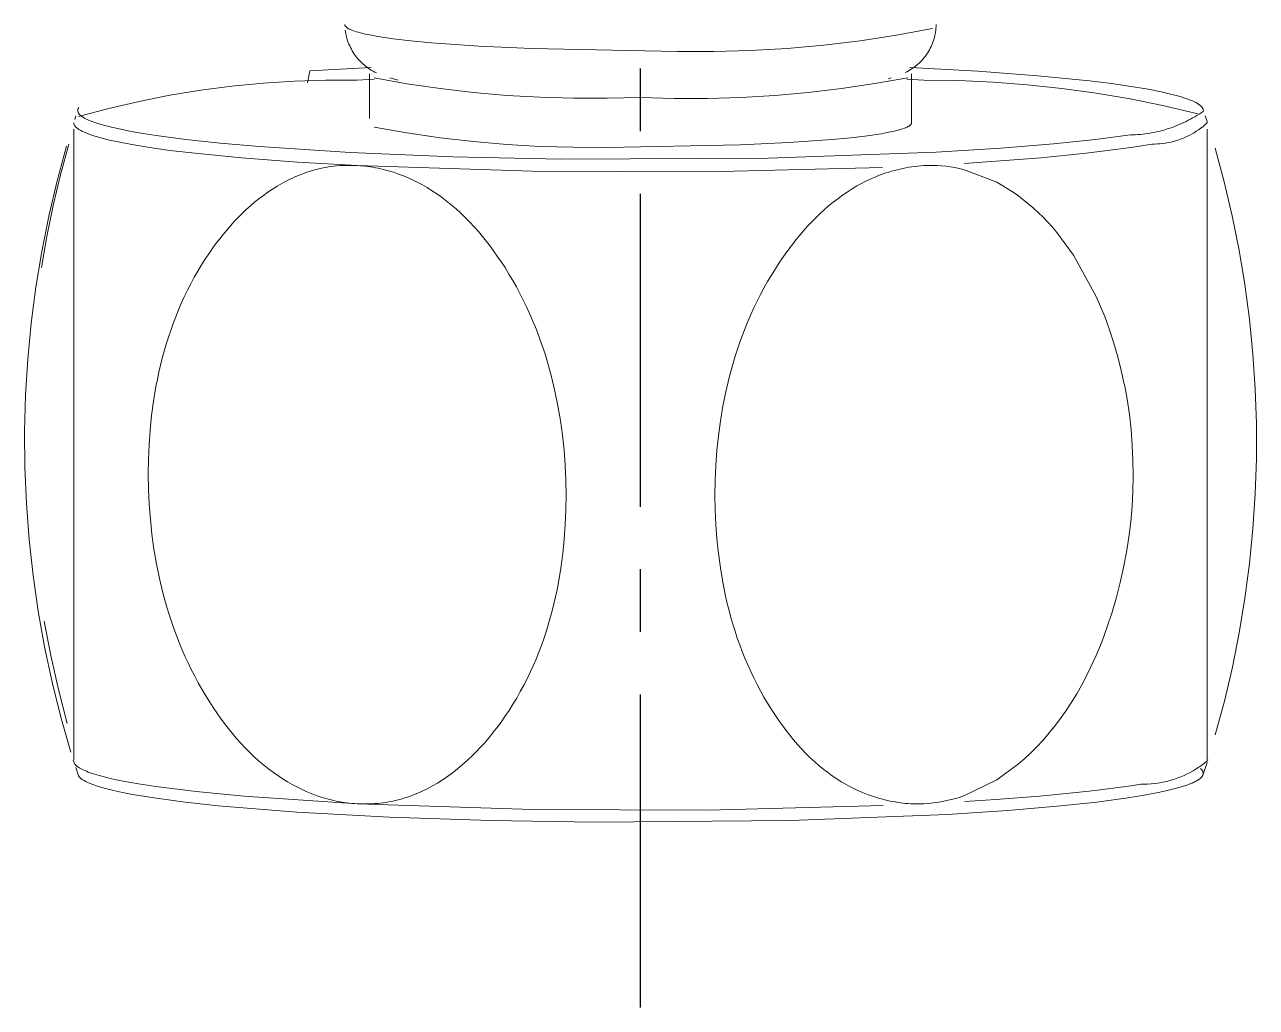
# Model space of a CAD drawing. Header units: millimetres. Extents: x 1261 to 1854, y -639 to -219.
# Drawn here: x 1625.57 to 1650.57, y -582.64 to -562.7 of the extents above; entities that cross this region are included whole.
import ezdxf

# ---------------------------------------------------------------- set-up
doc = ezdxf.new("R2010")
doc.units = ezdxf.units.MM
doc.header["$LTSCALE"] = 0.1
doc.linetypes.add('CENTERX2', pattern=[101.6, 63.5, -12.7, 12.7, -12.7])
doc.layers.get('0').update_dxf_attribs({"lineweight": 13})
doc.layers.add('CENTER', color=1, linetype='CENTERX2')

msp = doc.modelspace()

# ---------------------------------------------------------------- linework, layer by layer
for p, q in [((1632.072, -562.696), (1632.073, -562.702)), ((1632.073, -562.702), (1632.074, -562.708)), ((1632.074, -562.708), (1632.076, -562.714)), ((1632.076, -562.714), (1632.078, -562.719)), ((1632.078, -562.719), (1632.082, -562.725)), ((1632.084, -562.842), (1632.078, -562.805)), ((1632.082, -562.725), (1632.086, -562.731)), ((1632.09, -562.879), (1632.084, -562.842)), ((1632.086, -562.731), (1632.091, -562.737)), ((1632.098, -562.916), (1632.09, -562.879)), ((1632.091, -562.737), (1632.097, -562.743)), ((1632.097, -562.743), (1632.103, -562.749)), ((1632.103, -562.749), (1632.111, -562.755)), ((1632.111, -562.755), (1632.119, -562.761)), ((1632.119, -562.761), (1632.128, -562.767)), ((1632.128, -562.767), (1632.138, -562.773)), ((1632.138, -562.773), (1632.148, -562.779)), ((1632.148, -562.779), (1632.16, -562.785)), ((1632.16, -562.785), (1632.172, -562.791)), ((1632.172, -562.791), (1632.186, -562.797)), ((1632.186, -562.797), (1632.2, -562.803)), ((1632.2, -562.803), (1632.215, -562.809)), ((1632.215, -562.809), (1632.231, -562.816)), ((1632.231, -562.816), (1632.266, -562.828)), ((1632.266, -562.828), (1632.304, -562.84)), ((1632.304, -562.84), (1632.346, -562.852)), ((1632.346, -562.852), (1632.391, -562.864)), ((1632.391, -562.864), (1632.494, -562.889)), ((1632.494, -562.889), (1632.611, -562.913)), ((1643.268, -562.911), (1644, -562.777)), ((1644.052, -562.886), (1644.044, -562.923)), ((1644.059, -562.848), (1644.052, -562.886)), ((1644.064, -562.81), (1644.059, -562.848)), ((1644.068, -562.772), (1644.064, -562.81)), ((1644.071, -562.734), (1644.068, -562.772)), ((1644.072, -562.696), (1644.071, -562.734)), ((1632.107, -562.952), (1632.098, -562.916)), ((1632.117, -562.989), (1632.107, -562.952)), ((1632.129, -563.024), (1632.117, -562.989)), ((1632.141, -563.06), (1632.129, -563.024)), ((1632.155, -563.095), (1632.141, -563.06)), ((1632.17, -563.129), (1632.155, -563.095)), ((1632.186, -563.163), (1632.17, -563.129)), ((1632.611, -562.913), (1632.743, -562.936)), ((1632.743, -562.936), (1633.05, -562.982)), ((1633.05, -562.982), (1633.414, -563.026)), ((1633.414, -563.026), (1633.83, -563.066)), ((1633.83, -563.066), (1634.789, -563.134)), ((1634.789, -563.134), (1635.864, -563.182)), ((1641.049, -563.178), (1641.792, -563.111)), ((1641.792, -563.111), (1642.532, -563.022)), ((1642.532, -563.022), (1643.268, -562.911)), ((1643.969, -563.139), (1643.953, -563.173)), ((1643.985, -563.104), (1643.969, -563.139)), ((1643.999, -563.069), (1643.985, -563.104)), ((1644.012, -563.033), (1643.999, -563.069)), ((1644.024, -562.997), (1644.012, -563.033)), ((1644.035, -562.96), (1644.024, -562.997)), ((1644.044, -562.923), (1644.035, -562.96)), ((1632.204, -563.196), (1632.186, -563.163)), ((1632.222, -563.229), (1632.204, -563.196)), ((1632.242, -563.261), (1632.222, -563.229)), ((1632.262, -563.293), (1632.242, -563.261)), ((1632.284, -563.323), (1632.262, -563.293)), ((1632.307, -563.353), (1632.284, -563.323)), ((1632.33, -563.382), (1632.307, -563.353)), ((1632.355, -563.411), (1632.33, -563.382)), ((1635.864, -563.182), (1638.816, -563.243)), ((1638.816, -563.243), (1639.56, -563.244)), ((1639.56, -563.244), (1640.305, -563.222)), ((1640.305, -563.222), (1641.049, -563.178)), ((1643.804, -563.394), (1643.778, -563.423)), ((1643.828, -563.365), (1643.804, -563.394)), ((1643.852, -563.335), (1643.828, -563.365)), ((1643.874, -563.304), (1643.852, -563.335)), ((1643.895, -563.273), (1643.874, -563.304)), ((1643.916, -563.24), (1643.895, -563.273)), ((1643.935, -563.207), (1643.916, -563.24)), ((1643.953, -563.173), (1643.935, -563.207)), ((1631.313, -563.878), (1631.36, -563.633)), ((1631.36, -563.633), (1632.605, -563.564)), ((1632.381, -563.438), (1632.355, -563.411)), ((1632.407, -563.465), (1632.381, -563.438)), ((1632.435, -563.491), (1632.407, -563.465)), ((1632.463, -563.515), (1632.435, -563.491)), ((1632.492, -563.539), (1632.463, -563.515)), ((1632.522, -563.562), (1632.492, -563.539)), ((1632.553, -563.584), (1632.522, -563.562)), ((1632.584, -563.604), (1632.553, -563.584)), ((1632.616, -563.624), (1632.584, -563.604)), ((1632.649, -563.642), (1632.616, -563.624)), ((1632.682, -563.66), (1632.649, -563.642)), ((1643.509, -563.634), (1643.475, -563.652)), ((1643.542, -563.615), (1643.509, -563.634)), ((1643.54, -563.564), (1644.914, -563.641)), ((1643.574, -563.595), (1643.542, -563.615)), ((1643.606, -563.573), (1643.574, -563.595)), ((1643.637, -563.551), (1643.606, -563.573)), ((1643.667, -563.527), (1643.637, -563.551)), ((1643.696, -563.503), (1643.667, -563.527)), ((1643.724, -563.477), (1643.696, -563.503)), ((1643.752, -563.45), (1643.724, -563.477)), ((1643.778, -563.423), (1643.752, -563.45)), ((1644.914, -563.641), (1646.137, -563.733)), ((1630.415, -563.882), (1629.782, -563.944)), ((1631.05, -563.841), (1630.415, -563.882)), ((1631.686, -563.82), (1631.05, -563.841)), ((1632.322, -563.82), (1631.686, -563.82)), ((1632.665, -563.804), (1632.322, -563.82)), ((1632.572, -564.601), (1632.572, -563.692)), ((1633.332, -563.896), (1632.664, -563.779)), ((1632.716, -563.676), (1632.682, -563.66)), ((1633.157, -563.822), (1632.984, -563.778)), ((1634.004, -563.994), (1633.332, -563.896)), ((1642.824, -563.892), (1642.151, -563.992)), ((1643.494, -563.773), (1642.824, -563.892)), ((1643.159, -563.777), (1643.1, -563.793)), ((1643.475, -563.652), (1643.441, -563.669)), ((1643.822, -563.82), (1643.479, -563.804)), ((1643.572, -563.692), (1643.572, -564.688)), ((1643.822, -563.82), (1644.524, -563.83)), ((1644.524, -563.83), (1645.226, -563.861)), ((1645.226, -563.861), (1645.926, -563.915)), ((1646.137, -563.733), (1647.181, -563.838)), ((1647.181, -563.838), (1647.629, -563.893)), ((1647.629, -563.893), (1648.026, -563.95)), ((1628.523, -564.13), (1627.899, -564.253)), ((1629.151, -564.027), (1628.523, -564.13)), ((1629.782, -563.944), (1629.151, -564.027)), ((1634.68, -564.072), (1634.004, -563.994)), ((1635.357, -564.131), (1634.68, -564.072)), ((1636.036, -564.17), (1635.357, -564.131)), ((1640.795, -564.132), (1640.114, -564.172)), ((1641.474, -564.072), (1640.795, -564.132)), ((1642.151, -563.992), (1641.474, -564.072)), ((1645.926, -563.915), (1646.624, -563.99)), ((1646.624, -563.99), (1647.319, -564.087)), ((1647.319, -564.087), (1648.011, -564.205)), ((1648.026, -563.95), (1648.373, -564.008)), ((1648.373, -564.008), (1648.669, -564.067)), ((1648.669, -564.067), (1648.799, -564.097)), ((1648.799, -564.097), (1648.917, -564.126)), ((1648.917, -564.126), (1649.022, -564.156)), ((1626.663, -564.396), (1626.674, -564.378)), ((1627.899, -564.253), (1627.28, -564.397)), ((1636.715, -564.19), (1636.036, -564.17)), ((1637.394, -564.191), (1636.715, -564.19)), ((1638.072, -564.172), (1637.394, -564.191)), ((1638.752, -564.192), (1638.072, -564.172)), ((1639.433, -564.192), (1638.752, -564.192)), ((1640.114, -564.172), (1639.433, -564.192)), ((1648.011, -564.205), (1648.699, -564.345)), ((1648.699, -564.345), (1649.382, -564.507)), ((1649.022, -564.156), (1649.116, -564.185)), ((1649.116, -564.185), (1649.159, -564.2)), ((1649.159, -564.2), (1649.199, -564.214)), ((1649.199, -564.214), (1649.236, -564.229)), ((1649.236, -564.229), (1649.271, -564.243)), ((1649.271, -564.243), (1649.302, -564.258)), ((1649.302, -564.258), (1649.331, -564.272)), ((1649.331, -564.272), (1649.345, -564.279)), ((1649.345, -564.279), (1649.358, -564.286)), ((1649.358, -564.286), (1649.37, -564.293)), ((1649.37, -564.293), (1649.382, -564.301)), ((1649.382, -564.301), (1649.393, -564.308)), ((1649.393, -564.308), (1649.403, -564.315)), ((1649.403, -564.315), (1649.413, -564.322)), ((1649.413, -564.322), (1649.422, -564.329)), ((1649.422, -564.329), (1649.431, -564.336)), ((1649.431, -564.336), (1649.439, -564.343)), ((1649.439, -564.343), (1649.446, -564.35)), ((1649.446, -564.35), (1649.453, -564.357)), ((1649.453, -564.357), (1649.46, -564.364)), ((1649.46, -564.364), (1649.465, -564.371)), ((1649.465, -564.371), (1649.47, -564.378)), ((1649.47, -564.378), (1649.475, -564.384)), ((1649.475, -564.384), (1649.479, -564.391)), ((1649.479, -564.391), (1649.482, -564.398)), ((1626.59, -564.618), (1626.614, -564.545)), ((1626.653, -564.434), (1626.656, -564.415)), ((1626.655, -564.453), (1626.653, -564.434)), ((1626.66, -564.472), (1626.655, -564.453)), ((1626.656, -564.415), (1626.663, -564.396)), ((1626.67, -564.492), (1626.66, -564.472)), ((1627.28, -564.397), (1626.665, -564.562)), ((1626.684, -564.511), (1626.67, -564.492)), ((1626.703, -564.531), (1626.684, -564.511)), ((1626.727, -564.551), (1626.703, -564.531)), ((1626.756, -564.571), (1626.727, -564.551)), ((1626.789, -564.591), (1626.756, -564.571)), ((1626.828, -564.612), (1626.789, -564.591)), ((1626.873, -564.632), (1626.828, -564.612)), ((1626.922, -564.653), (1626.873, -564.632)), ((1649.187, -564.638), (1649.142, -564.661)), ((1649.232, -564.615), (1649.187, -564.638)), ((1649.276, -564.59), (1649.232, -564.615)), ((1649.32, -564.565), (1649.276, -564.59)), ((1649.364, -564.539), (1649.32, -564.565)), ((1649.406, -564.512), (1649.364, -564.539)), ((1649.448, -564.484), (1649.406, -564.512)), ((1649.49, -564.456), (1649.448, -564.484)), ((1649.482, -564.398), (1649.485, -564.405)), ((1649.485, -564.405), (1649.487, -564.412)), ((1649.487, -564.411), (1649.5, -564.45)), ((1649.531, -564.545), (1649.568, -564.661)), ((1626.572, -564.688), (1626.573, -564.696)), ((1626.572, -564.815), (1626.572, -577.617)), ((1626.573, -564.696), (1626.574, -564.704)), ((1626.574, -564.704), (1626.575, -564.712)), ((1626.575, -564.712), (1626.578, -564.72)), ((1626.578, -564.72), (1626.581, -564.728)), ((1626.581, -564.728), (1626.585, -564.736)), ((1626.585, -564.736), (1626.59, -564.744)), ((1626.59, -564.744), (1626.595, -564.752)), ((1626.595, -564.752), (1626.601, -564.76)), ((1626.601, -564.76), (1626.608, -564.767)), ((1626.608, -564.767), (1626.616, -564.775)), ((1626.616, -564.775), (1626.624, -564.783)), ((1626.624, -564.783), (1626.633, -564.791)), ((1626.633, -564.791), (1626.643, -564.799)), ((1626.643, -564.799), (1626.654, -564.807)), ((1626.654, -564.807), (1626.665, -564.815)), ((1626.665, -564.815), (1626.677, -564.823)), ((1626.677, -564.823), (1626.69, -564.831)), ((1626.69, -564.831), (1626.703, -564.839)), ((1626.703, -564.839), (1626.718, -564.847)), ((1626.718, -564.847), (1626.733, -564.855)), ((1626.733, -564.855), (1626.749, -564.863)), ((1626.749, -564.863), (1626.783, -564.879)), ((1626.783, -564.879), (1626.82, -564.895)), ((1626.82, -564.895), (1626.861, -564.912)), ((1626.978, -564.674), (1626.922, -564.653)), ((1627.038, -564.694), (1626.978, -564.674)), ((1627.105, -564.715), (1627.038, -564.694)), ((1627.177, -564.736), (1627.105, -564.715)), ((1627.256, -564.757), (1627.177, -564.736)), ((1627.34, -564.778), (1627.256, -564.757)), ((1627.527, -564.82), (1627.34, -564.778)), ((1627.739, -564.862), (1627.527, -564.82)), ((1627.977, -564.903), (1627.739, -564.862)), ((1633.332, -564.892), (1632.664, -564.776)), ((1634.004, -564.99), (1633.332, -564.892)), ((1643.079, -564.887), (1642.958, -564.909)), ((1643.186, -564.865), (1643.079, -564.887)), ((1643.28, -564.843), (1643.186, -564.865)), ((1643.322, -564.832), (1643.28, -564.843)), ((1643.36, -564.82), (1643.322, -564.832)), ((1643.395, -564.809), (1643.36, -564.82)), ((1643.427, -564.798), (1643.395, -564.809)), ((1643.441, -564.792), (1643.427, -564.798)), ((1643.455, -564.787), (1643.441, -564.792)), ((1643.468, -564.781), (1643.455, -564.787)), ((1643.48, -564.776), (1643.468, -564.781)), ((1643.492, -564.77), (1643.48, -564.776)), ((1643.503, -564.765), (1643.492, -564.77)), ((1643.512, -564.759), (1643.503, -564.765)), ((1643.521, -564.754), (1643.512, -564.759)), ((1643.53, -564.748), (1643.521, -564.754)), ((1643.537, -564.742), (1643.53, -564.748)), ((1643.544, -564.737), (1643.537, -564.742)), ((1643.55, -564.732), (1643.544, -564.737)), ((1643.555, -564.726), (1643.55, -564.732)), ((1643.56, -564.721), (1643.555, -564.726)), ((1643.564, -564.715), (1643.56, -564.721)), ((1643.567, -564.71), (1643.564, -564.715)), ((1643.569, -564.704), (1643.567, -564.71)), ((1643.571, -564.699), (1643.569, -564.704)), ((1643.572, -564.694), (1643.571, -564.699)), ((1643.572, -564.688), (1643.572, -564.694)), ((1648.465, -564.888), (1648.415, -564.897)), ((1648.515, -564.878), (1648.465, -564.888)), ((1648.565, -564.867), (1648.515, -564.878)), ((1648.615, -564.855), (1648.565, -564.867)), ((1648.664, -564.842), (1648.615, -564.855)), ((1648.713, -564.828), (1648.664, -564.842)), ((1648.762, -564.813), (1648.713, -564.828)), ((1648.811, -564.798), (1648.762, -564.813)), ((1648.86, -564.781), (1648.811, -564.798)), ((1648.908, -564.763), (1648.86, -564.781)), ((1648.955, -564.745), (1648.908, -564.763)), ((1649.003, -564.725), (1648.955, -564.745)), ((1649.049, -564.705), (1649.003, -564.725)), ((1649.096, -564.683), (1649.049, -564.705)), ((1649.142, -564.661), (1649.096, -564.683)), ((1649.304, -564.89), (1649.255, -564.918)), ((1649.351, -564.86), (1649.304, -564.89)), ((1649.398, -564.829), (1649.351, -564.86)), ((1649.443, -564.796), (1649.398, -564.829)), ((1649.488, -564.762), (1649.443, -564.796)), ((1649.531, -564.726), (1649.488, -564.762)), ((1649.572, -564.688), (1649.531, -564.726)), ((1649.569, -564.663), (1649.572, -564.688)), ((1649.572, -564.967), (1649.572, -564.815)), ((1626.473, -565.124), (1626.305, -565.743)), ((1626.861, -564.912), (1626.904, -564.927)), ((1626.904, -564.927), (1626.951, -564.943)), ((1626.951, -564.943), (1627, -564.959)), ((1627, -564.959), (1627.053, -564.975)), ((1627.053, -564.975), (1627.168, -565.007)), ((1627.168, -565.007), (1627.295, -565.038)), ((1627.295, -565.038), (1627.435, -565.069)), ((1627.435, -565.069), (1627.751, -565.13)), ((1627.751, -565.13), (1628.113, -565.19)), ((1628.24, -564.944), (1627.977, -564.903)), ((1628.842, -565.024), (1628.24, -564.944)), ((1629.544, -565.1), (1628.842, -565.024)), ((1630.34, -565.17), (1629.544, -565.1)), ((1634.68, -565.068), (1634.004, -564.99)), ((1635.357, -565.127), (1634.68, -565.068)), ((1636.036, -565.167), (1635.357, -565.127)), ((1640.097, -565.134), (1637.394, -565.187)), ((1641.082, -565.09), (1640.097, -565.134)), ((1641.961, -565.027), (1641.082, -565.09)), ((1642.342, -564.991), (1641.961, -565.027)), ((1642.676, -564.951), (1642.342, -564.991)), ((1642.958, -564.909), (1642.676, -564.951)), ((1646.455, -565.114), (1645.386, -565.202)), ((1647.303, -565.024), (1646.455, -565.114)), ((1647.962, -564.936), (1647.303, -565.024)), ((1648.012, -564.935), (1647.962, -564.936)), ((1648.062, -564.934), (1648.012, -564.935)), ((1648.032, -565.19), (1648.449, -565.121)), ((1648.112, -564.932), (1648.062, -564.934)), ((1648.163, -564.928), (1648.112, -564.932)), ((1648.213, -564.924), (1648.163, -564.928)), ((1648.263, -564.919), (1648.213, -564.924)), ((1648.314, -564.913), (1648.263, -564.919)), ((1648.364, -564.905), (1648.314, -564.913)), ((1648.415, -564.897), (1648.364, -564.905)), ((1648.505, -565.12), (1648.449, -565.121)), ((1648.561, -565.118), (1648.505, -565.12)), ((1648.617, -565.114), (1648.561, -565.118)), ((1648.672, -565.108), (1648.617, -565.114)), ((1648.728, -565.1), (1648.672, -565.108)), ((1648.783, -565.09), (1648.728, -565.1)), ((1648.838, -565.078), (1648.783, -565.09)), ((1648.892, -565.065), (1648.838, -565.078)), ((1648.946, -565.049), (1648.892, -565.065)), ((1648.999, -565.032), (1648.946, -565.049)), ((1649.052, -565.013), (1648.999, -565.032)), ((1649.104, -564.992), (1649.052, -565.013)), ((1649.155, -564.969), (1649.104, -564.992)), ((1649.206, -564.944), (1649.155, -564.969)), ((1649.255, -564.918), (1649.206, -564.944)), ((1649.572, -565.38), (1649.572, -564.967)), ((1626.233, -565.869), (1626.425, -565.161)), ((1628.113, -565.19), (1628.52, -565.247)), ((1628.52, -565.247), (1628.969, -565.301)), ((1628.969, -565.301), (1629.978, -565.4)), ((1632.181, -565.291), (1630.34, -565.17)), ((1634.263, -565.376), (1632.181, -565.291)), ((1636.457, -565.423), (1634.263, -565.376)), ((1636.715, -565.186), (1636.036, -565.167)), ((1637.394, -565.187), (1636.715, -565.186)), ((1644.071, -565.285), (1640.668, -565.407)), ((1645.386, -565.202), (1644.071, -565.285)), ((1647.118, -565.307), (1646.202, -565.4)), ((1648.032, -565.19), (1647.118, -565.307)), ((1649.572, -566.87), (1649.572, -565.38)), ((1649.731, -565.201), (1649.916, -565.886)), ((1629.978, -565.4), (1631.108, -565.486)), ((1631.108, -565.486), (1632.322, -565.556)), ((1631.41, -565.658), (1631.464, -565.643)), ((1631.464, -565.643), (1631.519, -565.629)), ((1631.519, -565.629), (1631.573, -565.616)), ((1631.573, -565.616), (1631.629, -565.605)), ((1631.629, -565.605), (1631.684, -565.594)), ((1631.684, -565.594), (1631.74, -565.584)), ((1631.74, -565.584), (1631.797, -565.576)), ((1631.797, -565.576), (1631.854, -565.569)), ((1631.854, -565.569), (1631.911, -565.563)), ((1631.911, -565.563), (1631.968, -565.558)), ((1631.968, -565.558), (1632.026, -565.555)), ((1632.026, -565.555), (1632.085, -565.553)), ((1632.085, -565.553), (1632.144, -565.552)), ((1632.144, -565.552), (1632.203, -565.552)), ((1632.203, -565.552), (1632.262, -565.554)), ((1632.262, -565.554), (1632.322, -565.556)), ((1632.322, -565.556), (1635.876, -565.671)), ((1632.322, -565.556), (1632.376, -565.56)), ((1632.376, -565.56), (1632.43, -565.564)), ((1632.43, -565.564), (1632.484, -565.569)), ((1632.484, -565.569), (1632.537, -565.575)), ((1632.537, -565.575), (1632.59, -565.583)), ((1632.59, -565.583), (1632.643, -565.591)), ((1632.643, -565.591), (1632.696, -565.6)), ((1632.696, -565.6), (1632.749, -565.611)), ((1632.749, -565.611), (1632.801, -565.622)), ((1632.801, -565.622), (1632.853, -565.634)), ((1632.853, -565.634), (1632.905, -565.648)), ((1640.668, -565.407), (1636.457, -565.423)), ((1639.431, -565.684), (1642.985, -565.595)), ((1643.223, -565.655), (1643.281, -565.64)), ((1643.281, -565.64), (1643.339, -565.626)), ((1643.339, -565.626), (1643.398, -565.613)), ((1643.398, -565.613), (1643.457, -565.601)), ((1643.457, -565.601), (1643.517, -565.591)), ((1643.517, -565.591), (1643.577, -565.582)), ((1643.577, -565.582), (1643.637, -565.574)), ((1643.637, -565.574), (1643.699, -565.567)), ((1643.699, -565.567), (1643.76, -565.561)), ((1643.76, -565.561), (1643.822, -565.556)), ((1643.822, -565.556), (1643.912, -565.553)), ((1643.912, -565.553), (1644.003, -565.553)), ((1644.003, -565.553), (1644.093, -565.556)), ((1644.093, -565.556), (1644.183, -565.562)), ((1644.183, -565.562), (1644.273, -565.571)), ((1644.273, -565.571), (1644.362, -565.582)), ((1644.362, -565.582), (1644.451, -565.597)), ((1644.451, -565.597), (1644.54, -565.615)), ((1644.54, -565.615), (1644.627, -565.635)), ((1644.627, -565.636), (1645.301, -565.895)), ((1644.639, -565.511), (1645.284, -565.469)), ((1646.202, -565.4), (1645.284, -565.469)), ((1626.065, -566.583), (1626.233, -565.869)), ((1626.305, -565.743), (1626.156, -566.366)), ((1630.795, -565.917), (1630.844, -565.891)), ((1630.844, -565.891), (1630.893, -565.865)), ((1630.893, -565.865), (1630.943, -565.84)), ((1630.943, -565.84), (1630.993, -565.816)), ((1630.993, -565.816), (1631.044, -565.793)), ((1631.044, -565.793), (1631.095, -565.77)), ((1631.095, -565.77), (1631.147, -565.749)), ((1631.147, -565.749), (1631.199, -565.729)), ((1631.199, -565.729), (1631.251, -565.71)), ((1631.251, -565.71), (1631.304, -565.692)), ((1631.304, -565.692), (1631.357, -565.674)), ((1631.357, -565.674), (1631.41, -565.658)), ((1632.905, -565.648), (1632.956, -565.662)), ((1632.956, -565.662), (1633.008, -565.677)), ((1633.008, -565.677), (1633.059, -565.693)), ((1633.059, -565.693), (1633.16, -565.728)), ((1633.16, -565.728), (1633.26, -565.766)), ((1633.26, -565.766), (1633.359, -565.807)), ((1633.359, -565.807), (1633.456, -565.852)), ((1633.456, -565.852), (1633.552, -565.9)), ((1635.876, -565.671), (1639.431, -565.684)), ((1642.567, -565.914), (1642.619, -565.887)), ((1642.619, -565.887), (1642.672, -565.861)), ((1642.672, -565.861), (1642.725, -565.836)), ((1642.725, -565.836), (1642.778, -565.812)), ((1642.778, -565.812), (1642.832, -565.789)), ((1642.832, -565.789), (1642.886, -565.766)), ((1642.886, -565.766), (1642.941, -565.745)), ((1642.941, -565.745), (1642.997, -565.725)), ((1642.997, -565.725), (1643.052, -565.706)), ((1643.052, -565.706), (1643.109, -565.688)), ((1643.109, -565.688), (1643.166, -565.671)), ((1643.166, -565.671), (1643.223, -565.655)), ((1645.301, -565.895), (1645.602, -566.073)), ((1649.916, -565.886), (1650.079, -566.577)), ((1630.419, -566.161), (1630.51, -566.095)), ((1630.51, -566.095), (1630.604, -566.033)), ((1630.604, -566.033), (1630.698, -565.973)), ((1630.698, -565.973), (1630.795, -565.917)), ((1633.552, -565.9), (1633.647, -565.95)), ((1633.647, -565.95), (1633.74, -566.004)), ((1633.74, -566.004), (1633.831, -566.06)), ((1633.831, -566.06), (1633.921, -566.119)), ((1633.921, -566.119), (1634.026, -566.193)), ((1642.168, -566.16), (1642.265, -566.093)), ((1642.265, -566.093), (1642.364, -566.03)), ((1642.364, -566.03), (1642.465, -565.97)), ((1642.465, -565.97), (1642.567, -565.914)), ((1645.602, -566.073), (1645.715, -566.153)), ((1626.156, -566.366), (1626.026, -566.994)), ((1630.071, -566.45), (1630.155, -566.374)), ((1630.155, -566.374), (1630.241, -566.3)), ((1630.241, -566.3), (1630.329, -566.229)), ((1630.329, -566.229), (1630.419, -566.161)), ((1634.026, -566.193), (1634.13, -566.271)), ((1634.13, -566.271), (1634.23, -566.351)), ((1634.23, -566.351), (1634.328, -566.435)), ((1641.8, -566.454), (1641.889, -566.376)), ((1641.889, -566.376), (1641.98, -566.301)), ((1641.98, -566.301), (1642.073, -566.229)), ((1642.073, -566.229), (1642.168, -566.16)), ((1645.715, -566.153), (1645.826, -566.236)), ((1645.826, -566.236), (1645.935, -566.323)), ((1645.935, -566.323), (1646.04, -566.414)), ((1625.922, -567.302), (1626.065, -566.583)), ((1629.829, -566.693), (1629.908, -566.61)), ((1629.908, -566.61), (1629.988, -566.529)), ((1629.988, -566.529), (1630.071, -566.45)), ((1634.328, -566.435), (1634.424, -566.522)), ((1634.424, -566.522), (1634.517, -566.612)), ((1634.517, -566.612), (1634.608, -566.704)), ((1641.543, -566.702), (1641.627, -566.617)), ((1641.627, -566.617), (1641.712, -566.534)), ((1641.712, -566.534), (1641.8, -566.454)), ((1646.04, -566.414), (1646.142, -566.508)), ((1646.142, -566.508), (1646.241, -566.605)), ((1646.241, -566.605), (1646.337, -566.705)), ((1650.079, -566.577), (1650.218, -567.273)), ((1629.603, -566.953), (1629.677, -566.864)), ((1629.677, -566.864), (1629.752, -566.778)), ((1629.752, -566.778), (1629.829, -566.693)), ((1634.608, -566.704), (1634.697, -566.799)), ((1634.697, -566.799), (1634.783, -566.896)), ((1641.303, -566.97), (1641.381, -566.879)), ((1641.381, -566.879), (1641.461, -566.789)), ((1641.461, -566.789), (1641.543, -566.702)), ((1646.337, -566.705), (1646.43, -566.809)), ((1646.43, -566.809), (1646.519, -566.915)), ((1649.572, -566.964), (1649.572, -566.87)), ((1626.026, -566.994), (1625.915, -567.625)), ((1629.395, -567.226), (1629.462, -567.134)), ((1629.462, -567.134), (1629.532, -567.042)), ((1629.532, -567.042), (1629.603, -566.953)), ((1634.783, -566.896), (1634.867, -566.996)), ((1634.867, -566.996), (1634.948, -567.097)), ((1634.948, -567.097), (1635.028, -567.2)), ((1641.153, -567.157), (1641.227, -567.063)), ((1641.227, -567.063), (1641.303, -566.97)), ((1646.52, -566.914), (1646.859, -567.373)), ((1649.572, -567.218), (1649.572, -566.964)), ((1625.802, -568.026), (1625.922, -567.302)), ((1629.246, -567.443), (1629.329, -567.32)), ((1629.329, -567.32), (1629.395, -567.226)), ((1635.028, -567.2), (1635.105, -567.305)), ((1635.105, -567.305), (1635.179, -567.412)), ((1640.941, -567.45), (1641.01, -567.351)), ((1641.01, -567.351), (1641.08, -567.253)), ((1641.08, -567.253), (1641.153, -567.157)), ((1646.857, -567.374), (1647.321, -568.216)), ((1649.572, -567.875), (1649.572, -567.218)), ((1650.218, -567.273), (1650.335, -567.973)), ((1629.09, -567.696), (1629.166, -567.569)), ((1629.166, -567.569), (1629.246, -567.443)), ((1635.179, -567.412), (1635.252, -567.519)), ((1635.252, -567.519), (1635.323, -567.628)), ((1635.323, -567.628), (1635.402, -567.758)), ((1640.809, -567.65), (1640.874, -567.549)), ((1640.874, -567.549), (1640.941, -567.45)), ((1628.946, -567.954), (1629.016, -567.824)), ((1629.016, -567.824), (1629.09, -567.696)), ((1635.402, -567.758), (1635.479, -567.888)), ((1635.479, -567.888), (1635.553, -568.02)), ((1640.652, -567.91), (1640.729, -567.779)), ((1640.729, -567.779), (1640.809, -567.65)), ((1649.572, -569.308), (1649.572, -567.875)), ((1625.708, -568.754), (1625.802, -568.026)), ((1628.814, -568.218), (1628.879, -568.085)), ((1628.879, -568.085), (1628.946, -567.954)), ((1635.553, -568.02), (1635.625, -568.153)), ((1640.507, -568.174), (1640.578, -568.041)), ((1640.578, -568.041), (1640.652, -567.91)), ((1650.335, -567.973), (1650.428, -568.676)), ((1628.695, -568.487), (1628.753, -568.352)), ((1628.753, -568.352), (1628.814, -568.218)), ((1635.625, -568.153), (1635.693, -568.288)), ((1635.693, -568.288), (1635.759, -568.424)), ((1640.374, -568.444), (1640.439, -568.309)), ((1640.439, -568.309), (1640.507, -568.174)), ((1647.321, -568.216), (1647.494, -568.621)), ((1628.587, -568.761), (1628.64, -568.623)), ((1628.64, -568.623), (1628.695, -568.487)), ((1635.759, -568.424), (1635.821, -568.561)), ((1635.821, -568.561), (1635.881, -568.699)), ((1640.252, -568.718), (1640.312, -568.581)), ((1640.312, -568.581), (1640.374, -568.444)), ((1647.493, -568.621), (1647.591, -568.889)), ((1625.639, -569.484), (1625.708, -568.754)), ((1628.538, -568.9), (1628.587, -568.761)), ((1635.881, -568.699), (1635.939, -568.838)), ((1635.939, -568.838), (1635.993, -568.978)), ((1640.14, -568.997), (1640.195, -568.857)), ((1640.195, -568.857), (1640.252, -568.718)), ((1647.591, -568.889), (1647.679, -569.161)), ((1650.428, -568.676), (1650.499, -569.382)), ((1628.447, -569.18), (1628.491, -569.039)), ((1628.491, -569.039), (1628.538, -568.9)), ((1635.993, -568.978), (1636.045, -569.12)), ((1636.045, -569.12), (1636.095, -569.262)), ((1640.04, -569.279), (1640.089, -569.138)), ((1640.089, -569.138), (1640.14, -568.997)), ((1628.367, -569.464), (1628.405, -569.321)), ((1628.405, -569.321), (1628.447, -569.18)), ((1636.095, -569.262), (1636.141, -569.405)), ((1639.994, -569.422), (1640.04, -569.279)), ((1647.679, -569.161), (1647.758, -569.435)), ((1649.572, -569.989), (1649.572, -569.308)), ((1650.499, -569.382), (1650.546, -570.09)), ((1625.594, -570.216), (1625.639, -569.484)), ((1628.298, -569.751), (1628.331, -569.607)), ((1628.331, -569.607), (1628.367, -569.464)), ((1636.141, -569.405), (1636.185, -569.549)), ((1636.185, -569.549), (1636.227, -569.694)), ((1639.909, -569.71), (1639.95, -569.565)), ((1639.95, -569.565), (1639.994, -569.422)), ((1647.758, -569.435), (1647.828, -569.712)), ((1628.267, -569.896), (1628.298, -569.751)), ((1636.227, -569.694), (1636.266, -569.84)), ((1636.266, -569.84), (1636.336, -570.133)), ((1639.801, -570.147), (1639.871, -569.855)), ((1639.871, -569.855), (1639.909, -569.71)), ((1647.828, -569.712), (1647.888, -569.991)), ((1628.19, -570.334), (1628.239, -570.041)), ((1628.239, -570.041), (1628.267, -569.896)), ((1636.336, -570.133), (1636.396, -570.43)), ((1647.892, -569.99), (1647.947, -570.297)), ((1649.572, -571.192), (1649.572, -569.989)), ((1650.546, -570.09), (1650.569, -570.799)), ((1625.574, -570.949), (1625.594, -570.216)), ((1628.15, -570.628), (1628.19, -570.334)), ((1639.742, -570.442), (1639.801, -570.147)), ((1647.947, -570.297), (1647.992, -570.606)), ((1628.12, -570.924), (1628.15, -570.628)), ((1636.396, -570.43), (1636.447, -570.728)), ((1639.692, -570.739), (1639.742, -570.442)), ((1647.992, -570.606), (1648.027, -570.916)), ((1636.447, -570.728), (1636.488, -571.029)), ((1639.652, -571.038), (1639.692, -570.739)), ((1650.569, -570.799), (1650.57, -571.509)), ((1625.579, -571.683), (1625.574, -570.949)), ((1628.099, -571.222), (1628.12, -570.924)), ((1636.488, -571.029), (1636.52, -571.331)), ((1639.621, -571.338), (1639.652, -571.038)), ((1648.027, -570.916), (1648.051, -571.228)), ((1628.087, -571.52), (1628.099, -571.222)), ((1636.52, -571.331), (1636.542, -571.635)), ((1639.6, -571.64), (1639.621, -571.338)), ((1648.051, -571.228), (1648.065, -571.539)), ((1649.572, -571.697), (1649.572, -571.192)), ((1628.084, -571.818), (1628.087, -571.52)), ((1636.542, -571.635), (1636.556, -571.939)), ((1639.587, -571.943), (1639.6, -571.64)), ((1648.065, -571.539), (1648.069, -571.851)), ((1650.57, -571.509), (1650.547, -572.218)), ((1625.609, -572.415), (1625.579, -571.683)), ((1628.089, -572.124), (1628.084, -571.818)), ((1648.069, -571.851), (1648.062, -572.163)), ((1649.572, -575.155), (1649.572, -571.697)), ((1628.102, -572.429), (1628.089, -572.124)), ((1636.556, -571.939), (1636.561, -572.244)), ((1639.583, -572.246), (1639.587, -571.943)), ((1636.561, -572.244), (1636.557, -572.541)), ((1639.587, -572.542), (1639.583, -572.246)), ((1648.062, -572.163), (1648.046, -572.475)), ((1650.547, -572.218), (1650.5, -572.926)), ((1625.664, -573.147), (1625.609, -572.415)), ((1628.125, -572.733), (1628.102, -572.429)), ((1636.557, -572.541), (1636.545, -572.839)), ((1639.6, -572.837), (1639.587, -572.542)), ((1648.046, -572.475), (1648.019, -572.786)), ((1628.157, -573.036), (1628.125, -572.733)), ((1636.545, -572.839), (1636.525, -573.136)), ((1639.622, -573.132), (1639.6, -572.837)), ((1648.019, -572.786), (1647.981, -573.096)), ((1628.198, -573.338), (1628.157, -573.036)), ((1636.525, -573.136), (1636.495, -573.431)), ((1639.652, -573.426), (1639.622, -573.132)), ((1647.981, -573.096), (1647.934, -573.404)), ((1650.5, -572.926), (1650.43, -573.632)), ((1625.744, -573.876), (1625.664, -573.147)), ((1628.249, -573.637), (1628.198, -573.338)), ((1628.31, -573.934), (1628.249, -573.637)), ((1636.495, -573.431), (1636.456, -573.726)), ((1639.692, -573.719), (1639.652, -573.426)), ((1647.934, -573.404), (1647.876, -573.711)), ((1650.43, -573.632), (1650.338, -574.336)), ((1625.849, -574.602), (1625.744, -573.876)), ((1636.456, -573.726), (1636.407, -574.018)), ((1639.741, -574.009), (1639.692, -573.719)), ((1647.876, -573.711), (1647.808, -574.016)), ((1628.38, -574.229), (1628.31, -573.934)), ((1636.407, -574.018), (1636.379, -574.163)), ((1639.799, -574.297), (1639.741, -574.009)), ((1647.808, -574.016), (1647.731, -574.318)), ((1628.419, -574.375), (1628.38, -574.229)), ((1628.461, -574.52), (1628.419, -574.375)), ((1636.348, -574.307), (1636.315, -574.451)), ((1636.379, -574.163), (1636.348, -574.307)), ((1639.832, -574.44), (1639.799, -574.297)), ((1647.731, -574.318), (1647.643, -574.617)), ((1650.338, -574.336), (1650.222, -575.036)), ((1625.978, -575.324), (1625.849, -574.602)), ((1628.505, -574.665), (1628.461, -574.52)), ((1636.279, -574.594), (1636.241, -574.737)), ((1636.315, -574.451), (1636.279, -574.594)), ((1639.868, -574.583), (1639.832, -574.44)), ((1639.906, -574.724), (1639.868, -574.583)), ((1647.643, -574.617), (1647.545, -574.914)), ((1625.969, -574.803), (1626.104, -575.499)), ((1628.552, -574.808), (1628.505, -574.665)), ((1628.602, -574.951), (1628.552, -574.808)), ((1636.2, -574.878), (1636.156, -575.019)), ((1636.241, -574.737), (1636.2, -574.878)), ((1639.947, -574.865), (1639.906, -574.724)), ((1639.99, -575.005), (1639.947, -574.865)), ((1628.654, -575.093), (1628.602, -574.951)), ((1628.709, -575.233), (1628.654, -575.093)), ((1636.156, -575.019), (1636.109, -575.158)), ((1640.036, -575.144), (1639.99, -575.005)), ((1640.085, -575.282), (1640.036, -575.144)), ((1647.545, -574.914), (1647.438, -575.207)), ((1650.222, -575.036), (1650.083, -575.732)), ((1626.132, -576.041), (1625.978, -575.324)), ((1628.767, -575.373), (1628.709, -575.233)), ((1628.827, -575.511), (1628.767, -575.373)), ((1636.06, -575.296), (1636.007, -575.434)), ((1636.109, -575.158), (1636.06, -575.296)), ((1640.137, -575.418), (1640.085, -575.282)), ((1647.438, -575.207), (1647.321, -575.496)), ((1649.572, -575.975), (1649.572, -575.155)), ((1626.104, -575.499), (1626.261, -576.191)), ((1628.89, -575.648), (1628.827, -575.511)), ((1635.952, -575.57), (1635.894, -575.705)), ((1636.007, -575.434), (1635.952, -575.57)), ((1640.191, -575.554), (1640.137, -575.418)), ((1640.248, -575.689), (1640.191, -575.554)), ((1647.321, -575.496), (1647.125, -575.909)), ((1628.956, -575.785), (1628.89, -575.648)), ((1629.025, -575.919), (1628.956, -575.785)), ((1635.833, -575.839), (1635.769, -575.971)), ((1635.894, -575.705), (1635.833, -575.839)), ((1640.308, -575.822), (1640.248, -575.689)), ((1640.371, -575.954), (1640.308, -575.822)), ((1650.083, -575.732), (1649.921, -576.423)), ((1626.31, -576.753), (1626.132, -576.041)), ((1629.096, -576.053), (1629.025, -575.919)), ((1629.171, -576.185), (1629.096, -576.053)), ((1635.702, -576.103), (1635.632, -576.232)), ((1635.769, -575.971), (1635.702, -576.103)), ((1640.436, -576.085), (1640.371, -575.954)), ((1640.505, -576.214), (1640.436, -576.085)), ((1647.028, -576.096), (1646.924, -576.278)), ((1647.125, -575.91), (1647.028, -576.096)), ((1649.572, -577.616), (1649.572, -575.975)), ((1626.261, -576.191), (1626.44, -576.877)), ((1629.248, -576.316), (1629.171, -576.185)), ((1629.329, -576.445), (1629.248, -576.316)), ((1635.559, -576.361), (1635.483, -576.488)), ((1635.632, -576.232), (1635.559, -576.361)), ((1640.576, -576.342), (1640.505, -576.214)), ((1640.651, -576.469), (1640.576, -576.342)), ((1646.924, -576.278), (1646.813, -576.457)), ((1629.399, -576.554), (1629.329, -576.445)), ((1629.472, -576.661), (1629.399, -576.554)), ((1635.404, -576.613), (1635.321, -576.736)), ((1635.483, -576.488), (1635.404, -576.613)), ((1640.729, -576.594), (1640.651, -576.469)), ((1640.809, -576.717), (1640.729, -576.594)), ((1646.697, -576.632), (1646.575, -576.803)), ((1646.813, -576.457), (1646.697, -576.632)), ((1649.921, -576.423), (1649.736, -577.108)), ((1626.512, -577.458), (1626.31, -576.753)), ((1629.547, -576.767), (1629.472, -576.661)), ((1629.624, -576.872), (1629.547, -576.767)), ((1629.703, -576.975), (1629.624, -576.872)), ((1635.255, -576.83), (1635.187, -576.923)), ((1635.321, -576.736), (1635.255, -576.83)), ((1640.879, -576.819), (1640.809, -576.717)), ((1640.951, -576.919), (1640.879, -576.819)), ((1646.575, -576.803), (1646.447, -576.97)), ((1629.785, -577.076), (1629.703, -576.975)), ((1629.869, -577.175), (1629.785, -577.076)), ((1635.046, -577.105), (1634.973, -577.194)), ((1635.118, -577.015), (1635.046, -577.105)), ((1635.187, -576.923), (1635.118, -577.015)), ((1641.025, -577.018), (1640.951, -576.919)), ((1641.102, -577.116), (1641.025, -577.018)), ((1641.18, -577.211), (1641.102, -577.116)), ((1646.34, -577.101), (1646.229, -577.228)), ((1646.447, -576.969), (1646.34, -577.101)), ((1629.955, -577.272), (1629.869, -577.175)), ((1630.043, -577.366), (1629.955, -577.272)), ((1630.134, -577.458), (1630.043, -577.366)), ((1634.821, -577.366), (1634.742, -577.449)), ((1634.898, -577.281), (1634.821, -577.366)), ((1634.973, -577.194), (1634.898, -577.281)), ((1641.261, -577.305), (1641.18, -577.211)), ((1641.344, -577.396), (1641.261, -577.305)), ((1646.113, -577.352), (1645.994, -577.472)), ((1646.229, -577.228), (1646.113, -577.352)), ((1626.59, -577.708), (1626.562, -577.62)), ((1630.227, -577.548), (1630.134, -577.458)), ((1630.323, -577.634), (1630.227, -577.548)), ((1630.421, -577.718), (1630.323, -577.634)), ((1634.578, -577.609), (1634.494, -577.686)), ((1634.661, -577.53), (1634.578, -577.609)), ((1634.742, -577.449), (1634.661, -577.53)), ((1641.43, -577.485), (1641.344, -577.396)), ((1641.518, -577.572), (1641.43, -577.485)), ((1641.608, -577.655), (1641.518, -577.572)), ((1645.87, -577.587), (1645.742, -577.699)), ((1645.994, -577.472), (1645.87, -577.587)), ((1649.518, -577.682), (1649.572, -577.639)), ((1649.583, -577.619), (1649.576, -577.64)), ((1626.6, -577.708), (1626.606, -577.715)), ((1626.606, -577.715), (1626.612, -577.722)), ((1626.658, -577.918), (1626.61, -577.772)), ((1626.612, -577.722), (1626.619, -577.729)), ((1626.619, -577.729), (1626.627, -577.736)), ((1626.627, -577.736), (1626.635, -577.743)), ((1626.635, -577.743), (1626.643, -577.75)), ((1626.643, -577.75), (1626.653, -577.757)), ((1626.653, -577.757), (1626.663, -577.764)), ((1626.663, -577.764), (1626.673, -577.771)), ((1626.673, -577.771), (1626.684, -577.778)), ((1626.684, -577.778), (1626.696, -577.786)), ((1626.696, -577.786), (1626.708, -577.793)), ((1626.708, -577.793), (1626.721, -577.8)), ((1626.721, -577.8), (1626.735, -577.807)), ((1626.735, -577.807), (1626.764, -577.821)), ((1626.764, -577.821), (1626.795, -577.835)), ((1626.795, -577.835), (1626.829, -577.849)), ((1626.829, -577.849), (1626.865, -577.864)), ((1626.865, -577.864), (1626.904, -577.878)), ((1626.904, -577.878), (1626.946, -577.892)), ((1626.946, -577.892), (1626.99, -577.907)), ((1630.522, -577.798), (1630.421, -577.718)), ((1630.625, -577.876), (1630.522, -577.798)), ((1630.731, -577.949), (1630.625, -577.876)), ((1634.32, -577.831), (1634.23, -577.9)), ((1634.408, -577.76), (1634.32, -577.831)), ((1634.494, -577.686), (1634.408, -577.76)), ((1641.7, -577.736), (1641.608, -577.655)), ((1641.795, -577.814), (1641.7, -577.736)), ((1641.893, -577.889), (1641.795, -577.814)), ((1641.943, -577.925), (1641.893, -577.889)), ((1645.743, -577.699), (1645.303, -578.019)), ((1649.165, -577.902), (1649.226, -577.87)), ((1649.226, -577.87), (1649.287, -577.837)), ((1649.287, -577.837), (1649.347, -577.801)), ((1649.347, -577.801), (1649.405, -577.763)), ((1649.405, -577.763), (1649.462, -577.724)), ((1649.443, -577.798), (1649.437, -577.792)), ((1649.449, -577.804), (1649.443, -577.798)), ((1649.455, -577.81), (1649.449, -577.804)), ((1649.46, -577.816), (1649.455, -577.81)), ((1649.465, -577.822), (1649.46, -577.816)), ((1649.462, -577.724), (1649.518, -577.682)), ((1649.47, -577.828), (1649.465, -577.822)), ((1649.473, -577.834), (1649.47, -577.828)), ((1649.477, -577.84), (1649.473, -577.834)), ((1649.48, -577.845), (1649.477, -577.84)), ((1649.483, -577.851), (1649.48, -577.845)), ((1649.485, -577.857), (1649.483, -577.851)), ((1649.487, -577.863), (1649.485, -577.857)), ((1649.489, -577.868), (1649.487, -577.863)), ((1649.49, -577.874), (1649.489, -577.868)), ((1649.568, -577.667), (1649.49, -577.908)), ((1649.491, -577.88), (1649.49, -577.874)), ((1649.491, -577.886), (1649.491, -577.88)), ((1649.491, -577.891), (1649.491, -577.886)), ((1649.491, -577.897), (1649.491, -577.891)), ((1626.66, -577.924), (1626.67, -577.943)), ((1626.67, -577.943), (1626.683, -577.961)), ((1626.683, -577.961), (1626.701, -577.98)), ((1626.701, -577.98), (1626.723, -578)), ((1626.723, -578), (1626.75, -578.019)), ((1626.75, -578.019), (1626.782, -578.038)), ((1626.782, -578.038), (1626.818, -578.058)), ((1626.818, -578.058), (1626.859, -578.078)), ((1626.859, -578.078), (1626.905, -578.097)), ((1626.905, -578.097), (1626.956, -578.117)), ((1626.956, -578.117), (1627.013, -578.137)), ((1626.99, -577.907), (1627.086, -577.935)), ((1627.013, -578.137), (1627.074, -578.157)), ((1627.086, -577.935), (1627.193, -577.964)), ((1627.193, -577.964), (1627.31, -577.992)), ((1627.31, -577.992), (1627.438, -578.02)), ((1627.438, -578.02), (1627.576, -578.048)), ((1627.576, -578.048), (1627.885, -578.104)), ((1627.885, -578.104), (1628.235, -578.158)), ((1630.82, -578.008), (1630.731, -577.949)), ((1630.911, -578.064), (1630.82, -578.008)), ((1631.004, -578.117), (1630.911, -578.064)), ((1631.098, -578.167), (1631.004, -578.117)), ((1633.95, -578.088), (1633.853, -578.144)), ((1634.045, -578.028), (1633.95, -578.088)), ((1634.138, -577.965), (1634.045, -578.028)), ((1634.23, -577.9), (1634.138, -577.965)), ((1641.993, -577.96), (1641.943, -577.925)), ((1642.044, -577.994), (1641.993, -577.96)), ((1642.095, -578.027), (1642.044, -577.994)), ((1642.147, -578.059), (1642.095, -578.027)), ((1642.2, -578.091), (1642.147, -578.059)), ((1642.292, -578.143), (1642.2, -578.091)), ((1642.387, -578.191), (1642.292, -578.143)), ((1645.303, -578.019), (1644.647, -578.34)), ((1647.346, -578.232), (1648.032, -578.14)), ((1648.032, -578.14), (1648.224, -578.11)), ((1648.224, -578.11), (1648.293, -578.11)), ((1648.293, -578.11), (1648.363, -578.108)), ((1648.363, -578.108), (1648.432, -578.103)), ((1648.432, -578.103), (1648.501, -578.096)), ((1648.501, -578.096), (1648.57, -578.087)), ((1648.57, -578.087), (1648.639, -578.076)), ((1648.639, -578.076), (1648.707, -578.062)), ((1648.707, -578.062), (1648.774, -578.046)), ((1648.774, -578.046), (1648.841, -578.027)), ((1648.841, -578.027), (1648.907, -578.007)), ((1648.907, -578.007), (1648.973, -577.984)), ((1648.973, -577.984), (1649.038, -577.959)), ((1649.038, -577.959), (1649.102, -577.931)), ((1649.083, -578.153), (1649.139, -578.135)), ((1649.102, -577.931), (1649.165, -577.902)), ((1649.139, -578.135), (1649.192, -578.116)), ((1649.192, -578.116), (1649.241, -578.097)), ((1649.241, -578.097), (1649.264, -578.087)), ((1649.264, -578.087), (1649.286, -578.077)), ((1649.286, -578.077), (1649.308, -578.067)), ((1649.308, -578.067), (1649.328, -578.057)), ((1649.328, -578.057), (1649.347, -578.047)), ((1649.347, -578.047), (1649.365, -578.037)), ((1649.365, -578.037), (1649.382, -578.027)), ((1649.382, -578.027), (1649.39, -578.022)), ((1649.39, -578.022), (1649.398, -578.016)), ((1649.398, -578.016), (1649.406, -578.011)), ((1649.406, -578.011), (1649.413, -578.006)), ((1649.413, -578.006), (1649.42, -578.001)), ((1649.42, -578.001), (1649.426, -577.995)), ((1649.426, -577.995), (1649.433, -577.99)), ((1649.433, -577.99), (1649.439, -577.985)), ((1649.439, -577.985), (1649.445, -577.979)), ((1649.445, -577.979), (1649.45, -577.974)), ((1649.45, -577.974), (1649.455, -577.969)), ((1649.455, -577.969), (1649.46, -577.963)), ((1649.46, -577.963), (1649.464, -577.958)), ((1649.464, -577.958), (1649.468, -577.952)), ((1649.468, -577.952), (1649.472, -577.947)), ((1649.472, -577.947), (1649.476, -577.942)), ((1649.476, -577.942), (1649.479, -577.936)), ((1649.479, -577.936), (1649.482, -577.931)), ((1649.482, -577.931), (1649.484, -577.925)), ((1649.484, -577.925), (1649.486, -577.919)), ((1649.486, -577.919), (1649.488, -577.914)), ((1649.488, -577.914), (1649.489, -577.908)), ((1649.489, -577.908), (1649.49, -577.903)), ((1649.49, -577.903), (1649.491, -577.897)), ((1627.074, -578.157), (1627.141, -578.177)), ((1627.141, -578.177), (1627.214, -578.197)), ((1627.214, -578.197), (1627.375, -578.238)), ((1627.375, -578.238), (1627.559, -578.278)), ((1627.559, -578.278), (1627.766, -578.318)), ((1627.766, -578.318), (1628.251, -578.397)), ((1628.235, -578.158), (1629.057, -578.261)), ((1629.057, -578.261), (1630.028, -578.355)), ((1630.028, -578.355), (1632.322, -578.507)), ((1631.193, -578.214), (1631.098, -578.167)), ((1631.29, -578.259), (1631.193, -578.214)), ((1631.389, -578.3), (1631.29, -578.259)), ((1631.488, -578.338), (1631.389, -578.3)), ((1631.589, -578.372), (1631.488, -578.338)), ((1631.64, -578.388), (1631.589, -578.372)), ((1631.691, -578.403), (1631.64, -578.388)), ((1633.29, -578.388), (1633.237, -578.404)), ((1633.343, -578.371), (1633.29, -578.388)), ((1633.396, -578.352), (1633.343, -578.371)), ((1633.449, -578.333), (1633.396, -578.352)), ((1633.501, -578.313), (1633.449, -578.333)), ((1633.552, -578.291), (1633.501, -578.313)), ((1633.604, -578.269), (1633.552, -578.291)), ((1633.654, -578.246), (1633.604, -578.269)), ((1633.705, -578.222), (1633.654, -578.246)), ((1633.755, -578.197), (1633.705, -578.222)), ((1633.804, -578.171), (1633.755, -578.197)), ((1633.853, -578.144), (1633.804, -578.171)), ((1642.482, -578.237), (1642.387, -578.191)), ((1642.58, -578.28), (1642.482, -578.237)), ((1642.679, -578.319), (1642.58, -578.28)), ((1642.779, -578.355), (1642.679, -578.319)), ((1642.88, -578.387), (1642.779, -578.355)), ((1642.931, -578.402), (1642.88, -578.387)), ((1644.559, -578.371), (1644.469, -578.398)), ((1644.647, -578.34), (1644.559, -578.371)), ((1645.284, -578.42), (1646.167, -578.351)), ((1646.167, -578.351), (1646.445, -578.326)), ((1646.445, -578.326), (1647.176, -578.251)), ((1647.176, -578.251), (1647.346, -578.232)), ((1647.332, -578.472), (1647.962, -578.387)), ((1647.962, -578.387), (1648.299, -578.332)), ((1648.299, -578.332), (1648.614, -578.272)), ((1648.614, -578.272), (1648.76, -578.24)), ((1648.76, -578.24), (1648.897, -578.206)), ((1648.897, -578.206), (1649.024, -578.171)), ((1649.024, -578.171), (1649.083, -578.153)), ((1628.251, -578.397), (1628.829, -578.474)), ((1628.829, -578.474), (1629.5, -578.547)), ((1629.5, -578.547), (1631.097, -578.677)), ((1631.742, -578.417), (1631.691, -578.403)), ((1631.794, -578.43), (1631.742, -578.417)), ((1631.846, -578.442), (1631.794, -578.43)), ((1631.898, -578.454), (1631.846, -578.442)), ((1631.95, -578.464), (1631.898, -578.454)), ((1632.003, -578.473), (1631.95, -578.464)), ((1632.056, -578.481), (1632.003, -578.473)), ((1632.109, -578.489), (1632.056, -578.481)), ((1632.162, -578.495), (1632.109, -578.489)), ((1632.215, -578.5), (1632.162, -578.495)), ((1632.269, -578.504), (1632.215, -578.5)), ((1632.322, -578.507), (1632.269, -578.504)), ((1632.382, -578.51), (1632.322, -578.507)), ((1632.322, -578.507), (1635.879, -578.622)), ((1632.442, -578.511), (1632.382, -578.51)), ((1632.502, -578.512), (1632.442, -578.511)), ((1632.56, -578.511), (1632.502, -578.512)), ((1632.619, -578.508), (1632.56, -578.511)), ((1632.677, -578.505), (1632.619, -578.508)), ((1632.735, -578.5), (1632.677, -578.505)), ((1632.792, -578.494), (1632.735, -578.5)), ((1632.849, -578.487), (1632.792, -578.494)), ((1632.906, -578.479), (1632.849, -578.487)), ((1632.962, -578.469), (1632.906, -578.479)), ((1633.018, -578.458), (1632.962, -578.469)), ((1633.073, -578.446), (1633.018, -578.458)), ((1633.128, -578.433), (1633.073, -578.446)), ((1633.182, -578.419), (1633.128, -578.433)), ((1633.237, -578.404), (1633.182, -578.419)), ((1635.879, -578.622), (1639.438, -578.634)), ((1639.438, -578.634), (1642.996, -578.545)), ((1642.982, -578.416), (1642.931, -578.402)), ((1643.033, -578.429), (1642.982, -578.416)), ((1643.085, -578.441), (1643.033, -578.429)), ((1643.137, -578.452), (1643.085, -578.441)), ((1643.189, -578.462), (1643.137, -578.452)), ((1643.241, -578.471), (1643.189, -578.462)), ((1643.293, -578.48), (1643.241, -578.471)), ((1643.346, -578.487), (1643.293, -578.48)), ((1643.399, -578.493), (1643.346, -578.487)), ((1643.451, -578.499), (1643.399, -578.493)), ((1643.504, -578.503), (1643.451, -578.499)), ((1643.557, -578.506), (1643.504, -578.503)), ((1643.61, -578.509), (1643.557, -578.506)), ((1643.663, -578.51), (1643.61, -578.509)), ((1643.716, -578.51), (1643.663, -578.51)), ((1643.769, -578.509), (1643.716, -578.51)), ((1643.822, -578.507), (1643.769, -578.509)), ((1643.916, -578.501), (1643.822, -578.507)), ((1644.009, -578.491), (1643.916, -578.501)), ((1644.102, -578.479), (1644.009, -578.491)), ((1644.195, -578.463), (1644.102, -578.479)), ((1644.287, -578.444), (1644.195, -578.463)), ((1644.378, -578.423), (1644.287, -578.444)), ((1644.294, -578.724), (1645.524, -578.644)), ((1644.469, -578.398), (1644.378, -578.423)), ((1644.655, -578.461), (1645.284, -578.42)), ((1645.524, -578.644), (1646.529, -578.558)), ((1646.529, -578.558), (1647.332, -578.472)), ((1631.097, -578.677), (1632.976, -578.78)), ((1632.976, -578.78), (1635.032, -578.849)), ((1635.032, -578.849), (1637.147, -578.881)), ((1637.147, -578.881), (1641.119, -578.849)), ((1641.119, -578.849), (1644.294, -578.724))]:
    msp.add_line(p, q)
at = {"layer": 'CENTER'}
msp.add_line((1638.072, -582.639), (1638.072, -537.535), dxfattribs=at)

doc.saveas('drawing.dxf')
